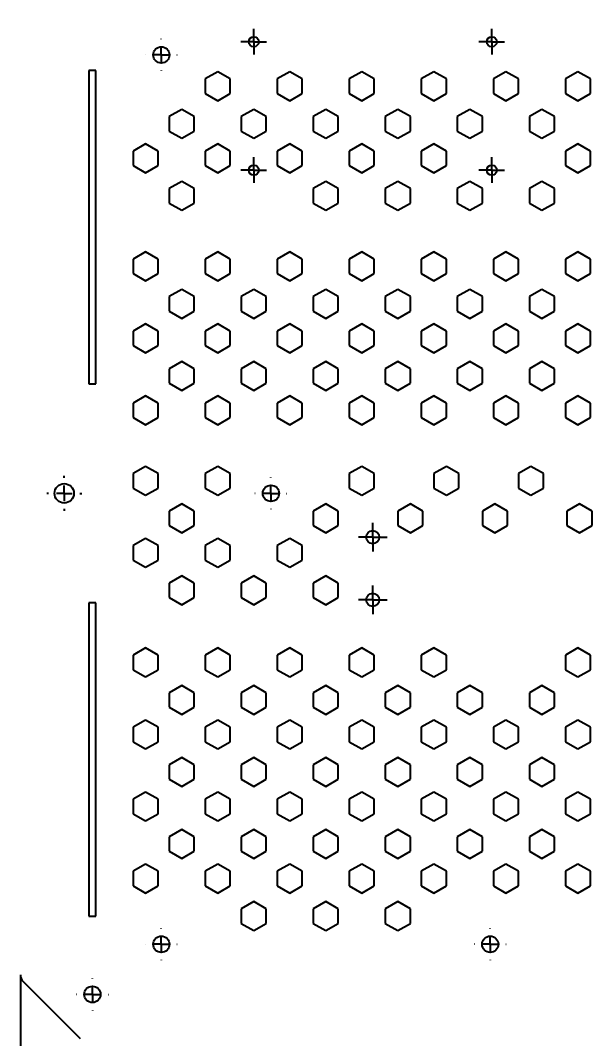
# Model space of a CAD drawing. Header units: millimetres. Extents: x 0 to 594, y 0 to 420.
# Drawn here: x 99 to 190.4, y 143.2 to 305.8 of the extents above; entities that cross this region are included whole.
import ezdxf

# ---------------------------------------------------------------- set-up
doc = ezdxf.new("R2010")
doc.units = ezdxf.units.MM
doc.layers.add('10', color=7, linetype='Continuous')
doc.styles.add('SLDTEXTSTYLE2', font='HYSWLONGFANGSONG.TTF')
doc.dimstyles.new('SLDDIMSTYLE0', dxfattribs={"dimtxt": 3.5, "dimasz": 4.08, "dimexe": 0, "dimexo": 0.0625, "dimgap": 0.875, "dimtad": 2, "dimlfac": 2, "dimrnd": 1e-09, "dimzin": 12, "dimdsep": 46, "dimtxsty": 'SLDTEXTSTYLE2', "dimsah": 1, "dimcen": 0.09, "dimadec": 0, "dimazin": 3, "dimtfac": 1, "dimtofl": 0, "dimtmove": 0, "dimatfit": 3, "dimfxl": 0, "dimfrac": 2, "dimtolj": 1, "dimtzin": 12, "dimarcsym": 0})

# ---------------------------------------------------------------- blocks, each defined once
blk = doc.blocks.new('_D')
at = {"layer": '10'}
for p, q in [((99.05, 153.38), (99.05, 70.76)), ((249.05, 153.38), (249.05, 70.76)), ((99.05, 72.76), (249.05, 72.76))]:
    blk.add_line(p, q, dxfattribs=at)
for points in [[(99.05, 72.76), (103.13, 72.25), (103.13, 73.26)], [(249.05, 72.76), (244.97, 73.26), (244.97, 72.25)]]:
    blk.add_solid(points, dxfattribs=at)
at = {"layer": '10', "insert": (170.21, 77.27), "char_height": 3.5, "attachment_point": 1, "style": 'SLDTEXTSTYLE2'}
blk.add_mtext('300', dxfattribs=at)
blk = doc.blocks.new('_D_1')
at = {"layer": '10'}
for p, q in [((184.05, 377.76), (285.05, 377.76)), ((283.05, 82.76), (283.05, 377.76)), ((184.05, 82.76), (285.05, 82.76))]:
    blk.add_line(p, q, dxfattribs=at)
for points in [[(283.05, 377.76), (282.54, 373.68), (283.55, 373.68)], [(283.05, 82.76), (283.55, 86.84), (282.54, 86.84)]]:
    blk.add_solid(points, dxfattribs=at)
at = {"layer": '10', "insert": (278.54, 224.03), "char_height": 3.5, "attachment_point": 1, "rotation": 90, "style": 'SLDTEXTSTYLE2'}
blk.add_mtext('590', dxfattribs=at)
blk = doc.blocks.new('SW_CENTERMARKSYMBOL_9')
at = {"layer": '10', "color": 0}
for p, q in [((0, 2.5), (0, 2.55)), ((-2.5, 0), (-2.55, 0)), ((0, 0), (-1.25, 0)), ((0, 0), (0, 1.25)), ((0, 0), (0, -1.25)), ((0, 0), (1.25, 0)), ((2.5, 0), (2.55, 0)), ((0, -2.5), (0, -2.55))]:
    blk.add_line(p, q, dxfattribs=at)
blk = doc.blocks.new('SW_CENTERMARKSYMBOL_12')
at = {"layer": '10', "color": 0}
for p, q in [((0, 1.25), (0, 2.05)), ((-1.25, 0), (-2.05, 0)), ((0, 0), (-1.25, 0)), ((0, 0), (0, 1.25)), ((0, 0), (0, -1.25)), ((0, 0), (1.25, 0)), ((1.25, 0), (2.05, 0)), ((0, -1.25), (0, -2.05))]:
    blk.add_line(p, q, dxfattribs=at)
blk = doc.blocks.new('SW_CENTERMARKSYMBOL_14')
at = {"layer": '10', "color": 0}
for p, q in [((0, 1.25), (0, 2.05)), ((-1.25, 0), (-2.05, 0)), ((0, 0), (-1.25, 0)), ((0, 0), (0, 1.25)), ((0, 0), (0, -1.25)), ((0, 0), (1.25, 0)), ((1.25, 0), (2.05, 0)), ((0, -1.25), (0, -2.05))]:
    blk.add_line(p, q, dxfattribs=at)
blk = doc.blocks.new('SW_CENTERMARKSYMBOL_16')
at = {"layer": '10', "color": 0}
for p, q in [((0, 1.25), (0, 2.05)), ((-1.25, 0), (-2.05, 0)), ((0, 0), (-1.25, 0)), ((0, 0), (0, 1.25)), ((0, 0), (0, -1.25)), ((0, 0), (1.25, 0)), ((1.25, 0), (2.05, 0)), ((0, -1.25), (0, -2.05))]:
    blk.add_line(p, q, dxfattribs=at)
blk = doc.blocks.new('SW_CENTERMARKSYMBOL_17')
at = {"layer": '10', "color": 0}
for p, q in [((0, 1.25), (0, 2.05)), ((-1.25, 0), (-2.05, 0)), ((0, 0), (-1.25, 0)), ((0, 0), (0, 1.25)), ((0, 0), (0, -1.25)), ((0, 0), (1.25, 0)), ((1.25, 0), (2.05, 0)), ((0, -1.25), (0, -2.05))]:
    blk.add_line(p, q, dxfattribs=at)
blk = doc.blocks.new('SW_CENTERMARKSYMBOL_22')
at = {"layer": '10', "color": 0}
for p, q in [((0, 2.5), (0, 2.8)), ((-2.5, 0), (-2.8, 0)), ((0, 0), (-1.25, 0)), ((0, 0), (0, 1.25)), ((0, 0), (0, -1.25)), ((0, 0), (1.25, 0)), ((2.5, 0), (2.8, 0)), ((0, -2.5), (0, -2.8))]:
    blk.add_line(p, q, dxfattribs=at)
blk = doc.blocks.new('SW_CENTERMARKSYMBOL_24')
at = {"layer": '10', "color": 0}
for p, q in [((0, 2.5), (0, 2.55)), ((-2.5, 0), (-2.55, 0)), ((0, 0), (-1.25, 0)), ((0, 0), (0, 1.25)), ((0, 0), (0, -1.25)), ((0, 0), (1.25, 0)), ((2.5, 0), (2.55, 0)), ((0, -2.5), (0, -2.55))]:
    blk.add_line(p, q, dxfattribs=at)
blk = doc.blocks.new('SW_CENTERMARKSYMBOL_25')
at = {"layer": '10', "color": 0}
for p, q in [((0, 2.5), (0, 2.55)), ((-2.5, 0), (-2.55, 0)), ((0, 0), (-1.25, 0)), ((0, 0), (0, 1.25)), ((0, 0), (0, -1.25)), ((0, 0), (1.25, 0)), ((2.5, 0), (2.55, 0)), ((0, -2.5), (0, -2.55))]:
    blk.add_line(p, q, dxfattribs=at)
blk = doc.blocks.new('SW_CENTERMARKSYMBOL_27')
at = {"layer": '10', "color": 0}
for p, q in [((0, 2.5), (0, 2.55)), ((-2.5, 0), (-2.55, 0)), ((0, 0), (-1.25, 0)), ((0, 0), (0, 1.25)), ((0, 0), (0, -1.25)), ((0, 0), (1.25, 0)), ((2.5, 0), (2.55, 0)), ((0, -2.5), (0, -2.55))]:
    blk.add_line(p, q, dxfattribs=at)
blk = doc.blocks.new('SW_CENTERMARKSYMBOL_28')
at = {"layer": '10', "color": 0}
for p, q in [((0, 2.5), (0, 2.55)), ((-2.5, 0), (-2.55, 0)), ((0, 0), (-1.25, 0)), ((0, 0), (0, 1.25)), ((0, 0), (0, -1.25)), ((0, 0), (1.25, 0)), ((2.5, 0), (2.55, 0)), ((0, -2.5), (0, -2.55))]:
    blk.add_line(p, q, dxfattribs=at)
blk = doc.blocks.new('SW_CENTERMARKSYMBOL_31')
at = {"layer": '10', "color": 0}
for p, q in [((0, 1.25), (0, 2.3)), ((-1.25, 0), (-2.3, 0)), ((0, 0), (-1.25, 0)), ((0, 0), (0, 1.25)), ((0, 0), (0, -1.25)), ((0, 0), (1.25, 0)), ((1.25, 0), (2.3, 0)), ((0, -1.25), (0, -2.3))]:
    blk.add_line(p, q, dxfattribs=at)
blk = doc.blocks.new('SW_CENTERMARKSYMBOL_33')
at = {"layer": '10', "color": 0}
for p, q in [((0, 1.25), (0, 2.3)), ((-1.25, 0), (-2.3, 0)), ((0, 0), (-1.25, 0)), ((0, 0), (0, 1.25)), ((0, 0), (0, -1.25)), ((0, 0), (1.25, 0)), ((1.25, 0), (2.3, 0)), ((0, -1.25), (0, -2.3))]:
    blk.add_line(p, q, dxfattribs=at)

msp = doc.modelspace()

# ---------------------------------------------------------------- linework, layer by layer
at = {"color": 7, "linetype": 'Continuous', "lineweight": 25}
for p, q in [((109.9969, 297.7561), (109.9969, 247.7561)), ((111.0969, 297.7561), (109.9969, 297.7561)), ((111.0969, 247.7561), (111.0969, 297.7561)), ((130.5469, 297.5655), (128.5469, 296.4108)), ((132.5469, 296.4108), (130.5469, 297.5655)), ((142.0469, 297.5655), (140.0469, 296.4108)), ((144.0469, 296.4108), (142.0469, 297.5655)), ((153.5469, 297.5655), (151.5469, 296.4108)), ((155.5469, 296.4108), (153.5469, 297.5655)), ((165.0469, 297.5655), (163.0469, 296.4108)), ((167.0469, 296.4108), (165.0469, 297.5655)), ((176.5469, 297.5655), (174.5469, 296.4108)), ((178.5469, 296.4108), (176.5469, 297.5655)), ((188.0469, 297.5655), (186.0469, 296.4108)), ((190.0469, 296.4108), (188.0469, 297.5655)), ((128.5469, 296.4108), (128.5469, 294.1014)), ((132.5469, 294.1014), (132.5469, 296.4108)), ((140.0469, 296.4108), (140.0469, 294.1014)), ((144.0469, 294.1014), (144.0469, 296.4108)), ((151.5469, 296.4108), (151.5469, 294.1014)), ((155.5469, 294.1014), (155.5469, 296.4108)), ((163.0469, 296.4108), (163.0469, 294.1014)), ((167.0469, 294.1014), (167.0469, 296.4108)), ((174.5469, 296.4108), (174.5469, 294.1014)), ((178.5469, 294.1014), (178.5469, 296.4108)), ((186.0469, 296.4108), (186.0469, 294.1014)), ((190.0469, 294.1014), (190.0469, 296.4108)), ((128.5469, 294.1014), (130.5469, 292.9467)), ((130.5469, 292.9467), (132.5469, 294.1014)), ((140.0469, 294.1014), (142.0469, 292.9467)), ((142.0469, 292.9467), (144.0469, 294.1014)), ((151.5469, 294.1014), (153.5469, 292.9467)), ((153.5469, 292.9467), (155.5469, 294.1014)), ((163.0469, 294.1014), (165.0469, 292.9467)), ((165.0469, 292.9467), (167.0469, 294.1014)), ((174.5469, 294.1014), (176.5469, 292.9467)), ((176.5469, 292.9467), (178.5469, 294.1014)), ((186.0469, 294.1014), (188.0469, 292.9467)), ((188.0469, 292.9467), (190.0469, 294.1014)), ((124.7969, 291.5655), (122.7969, 290.4108)), ((126.7969, 290.4108), (124.7969, 291.5655)), ((136.2969, 291.5655), (134.2969, 290.4108)), ((138.2969, 290.4108), (136.2969, 291.5655)), ((147.7969, 291.5655), (145.7969, 290.4108)), ((149.7969, 290.4108), (147.7969, 291.5655)), ((159.2969, 291.5655), (157.2969, 290.4108)), ((161.2969, 290.4108), (159.2969, 291.5655)), ((170.7969, 291.5655), (168.7969, 290.4108)), ((172.7969, 290.4108), (170.7969, 291.5655)), ((182.2969, 291.5655), (180.2969, 290.4108)), ((184.2969, 290.4108), (182.2969, 291.5655)), ((122.7969, 290.4108), (122.7969, 288.1014)), ((126.7969, 288.1014), (126.7969, 290.4108)), ((134.2969, 290.4108), (134.2969, 288.1014)), ((138.2969, 288.1014), (138.2969, 290.4108)), ((145.7969, 290.4108), (145.7969, 288.1014)), ((149.7969, 288.1014), (149.7969, 290.4108)), ((157.2969, 290.4108), (157.2969, 288.1014)), ((161.2969, 288.1014), (161.2969, 290.4108)), ((168.7969, 290.4108), (168.7969, 288.1014)), ((172.7969, 288.1014), (172.7969, 290.4108)), ((180.2969, 290.4108), (180.2969, 288.1014)), ((184.2969, 288.1014), (184.2969, 290.4108)), ((122.7969, 288.1014), (124.7969, 286.9467)), ((124.7969, 286.9467), (126.7969, 288.1014)), ((134.2969, 288.1014), (136.2969, 286.9467)), ((136.2969, 286.9467), (138.2969, 288.1014)), ((145.7969, 288.1014), (147.7969, 286.9467)), ((147.7969, 286.9467), (149.7969, 288.1014)), ((157.2969, 288.1014), (159.2969, 286.9467)), ((159.2969, 286.9467), (161.2969, 288.1014)), ((168.7969, 288.1014), (170.7969, 286.9467)), ((170.7969, 286.9467), (172.7969, 288.1014)), ((180.2969, 288.1014), (182.2969, 286.9467)), ((182.2969, 286.9467), (184.2969, 288.1014)), ((119.0469, 286.0655), (117.0469, 284.9108)), ((117.0469, 284.9108), (117.0469, 282.6014)), ((121.0469, 284.9108), (119.0469, 286.0655)), ((121.0469, 282.6014), (121.0469, 284.9108)), ((130.5469, 286.0655), (128.5469, 284.9108)), ((128.5469, 284.9108), (128.5469, 282.6014)), ((132.5469, 284.9108), (130.5469, 286.0655)), ((132.5469, 282.6014), (132.5469, 284.9108)), ((142.0469, 286.0655), (140.0469, 284.9108)), ((140.0469, 284.9108), (140.0469, 282.6014)), ((144.0469, 284.9108), (142.0469, 286.0655)), ((144.0469, 282.6014), (144.0469, 284.9108)), ((153.5469, 286.0655), (151.5469, 284.9108)), ((151.5469, 284.9108), (151.5469, 282.6014)), ((155.5469, 284.9108), (153.5469, 286.0655)), ((155.5469, 282.6014), (155.5469, 284.9108)), ((165.0469, 286.0655), (163.0469, 284.9108)), ((163.0469, 284.9108), (163.0469, 282.6014)), ((167.0469, 284.9108), (165.0469, 286.0655)), ((167.0469, 282.6014), (167.0469, 284.9108)), ((188.0469, 286.0655), (186.0469, 284.9108)), ((186.0469, 284.9108), (186.0469, 282.6014)), ((190.0469, 284.9108), (188.0469, 286.0655)), ((190.0469, 282.6014), (190.0469, 284.9108)), ((117.0469, 282.6014), (119.0469, 281.4467)), ((119.0469, 281.4467), (121.0469, 282.6014)), ((128.5469, 282.6014), (130.5469, 281.4467)), ((130.5469, 281.4467), (132.5469, 282.6014)), ((140.0469, 282.6014), (142.0469, 281.4467)), ((142.0469, 281.4467), (144.0469, 282.6014)), ((151.5469, 282.6014), (153.5469, 281.4467)), ((153.5469, 281.4467), (155.5469, 282.6014)), ((163.0469, 282.6014), (165.0469, 281.4467)), ((165.0469, 281.4467), (167.0469, 282.6014)), ((186.0469, 282.6014), (188.0469, 281.4467)), ((188.0469, 281.4467), (190.0469, 282.6014)), ((124.7969, 280.0655), (122.7969, 278.9108)), ((126.7969, 278.9108), (124.7969, 280.0655)), ((147.7969, 280.0655), (145.7969, 278.9108)), ((149.7969, 278.9108), (147.7969, 280.0655)), ((159.2969, 280.0655), (157.2969, 278.9108)), ((161.2969, 278.9108), (159.2969, 280.0655)), ((170.7969, 280.0655), (168.7969, 278.9108)), ((172.7969, 278.9108), (170.7969, 280.0655)), ((182.2969, 280.0655), (180.2969, 278.9108)), ((184.2969, 278.9108), (182.2969, 280.0655)), ((122.7969, 278.9108), (122.7969, 276.6014)), ((126.7969, 276.6014), (126.7969, 278.9108)), ((145.7969, 278.9108), (145.7969, 276.6014)), ((149.7969, 276.6014), (149.7969, 278.9108)), ((157.2969, 278.9108), (157.2969, 276.6014)), ((161.2969, 276.6014), (161.2969, 278.9108)), ((168.7969, 278.9108), (168.7969, 276.6014)), ((172.7969, 276.6014), (172.7969, 278.9108)), ((180.2969, 278.9108), (180.2969, 276.6014)), ((184.2969, 276.6014), (184.2969, 278.9108)), ((122.7969, 276.6014), (124.7969, 275.4467)), ((124.7969, 275.4467), (126.7969, 276.6014)), ((145.7969, 276.6014), (147.7969, 275.4467)), ((147.7969, 275.4467), (149.7969, 276.6014)), ((157.2969, 276.6014), (159.2969, 275.4467)), ((159.2969, 275.4467), (161.2969, 276.6014)), ((168.7969, 276.6014), (170.7969, 275.4467)), ((170.7969, 275.4467), (172.7969, 276.6014)), ((180.2969, 276.6014), (182.2969, 275.4467)), ((182.2969, 275.4467), (184.2969, 276.6014)), ((119.0469, 268.8155), (117.0469, 267.6608)), ((121.0469, 267.6608), (119.0469, 268.8155)), ((130.5469, 268.8155), (128.5469, 267.6608)), ((132.5469, 267.6608), (130.5469, 268.8155)), ((142.0469, 268.8155), (140.0469, 267.6608)), ((144.0469, 267.6608), (142.0469, 268.8155)), ((153.5469, 268.8155), (151.5469, 267.6608)), ((155.5469, 267.6608), (153.5469, 268.8155)), ((165.0469, 268.8155), (163.0469, 267.6608)), ((167.0469, 267.6608), (165.0469, 268.8155)), ((176.5469, 268.8155), (174.5469, 267.6608)), ((178.5469, 267.6608), (176.5469, 268.8155)), ((188.0469, 268.8155), (186.0469, 267.6608)), ((190.0469, 267.6608), (188.0469, 268.8155)), ((117.0469, 267.6608), (117.0469, 265.3514)), ((121.0469, 265.3514), (121.0469, 267.6608)), ((128.5469, 267.6608), (128.5469, 265.3514)), ((132.5469, 265.3514), (132.5469, 267.6608)), ((140.0469, 267.6608), (140.0469, 265.3514)), ((144.0469, 265.3514), (144.0469, 267.6608)), ((151.5469, 267.6608), (151.5469, 265.3514)), ((155.5469, 265.3514), (155.5469, 267.6608)), ((163.0469, 267.6608), (163.0469, 265.3514)), ((167.0469, 265.3514), (167.0469, 267.6608)), ((174.5469, 267.6608), (174.5469, 265.3514)), ((178.5469, 265.3514), (178.5469, 267.6608)), ((186.0469, 267.6608), (186.0469, 265.3514)), ((190.0469, 265.3514), (190.0469, 267.6608)), ((117.0469, 265.3514), (119.0469, 264.1967)), ((119.0469, 264.1967), (121.0469, 265.3514)), ((128.5469, 265.3514), (130.5469, 264.1967)), ((130.5469, 264.1967), (132.5469, 265.3514)), ((140.0469, 265.3514), (142.0469, 264.1967)), ((142.0469, 264.1967), (144.0469, 265.3514)), ((151.5469, 265.3514), (153.5469, 264.1967)), ((153.5469, 264.1967), (155.5469, 265.3514)), ((163.0469, 265.3514), (165.0469, 264.1967)), ((165.0469, 264.1967), (167.0469, 265.3514)), ((174.5469, 265.3514), (176.5469, 264.1967)), ((176.5469, 264.1967), (178.5469, 265.3514)), ((186.0469, 265.3514), (188.0469, 264.1967)), ((188.0469, 264.1967), (190.0469, 265.3514)), ((124.7969, 262.8155), (122.7969, 261.6608)), ((126.7969, 261.6608), (124.7969, 262.8155)), ((136.2969, 262.8155), (134.2969, 261.6608)), ((138.2969, 261.6608), (136.2969, 262.8155)), ((147.7969, 262.8155), (145.7969, 261.6608)), ((149.7969, 261.6608), (147.7969, 262.8155)), ((159.2969, 262.8155), (157.2969, 261.6608)), ((161.2969, 261.6608), (159.2969, 262.8155)), ((170.7969, 262.8155), (168.7969, 261.6608)), ((172.7969, 261.6608), (170.7969, 262.8155)), ((182.2969, 262.8155), (180.2969, 261.6608)), ((184.2969, 261.6608), (182.2969, 262.8155)), ((122.7969, 261.6608), (122.7969, 259.3514)), ((126.7969, 259.3514), (126.7969, 261.6608)), ((134.2969, 261.6608), (134.2969, 259.3514)), ((138.2969, 259.3514), (138.2969, 261.6608)), ((145.7969, 261.6608), (145.7969, 259.3514)), ((149.7969, 259.3514), (149.7969, 261.6608)), ((157.2969, 261.6608), (157.2969, 259.3514)), ((161.2969, 259.3514), (161.2969, 261.6608)), ((168.7969, 261.6608), (168.7969, 259.3514)), ((172.7969, 259.3514), (172.7969, 261.6608)), ((180.2969, 261.6608), (180.2969, 259.3514)), ((184.2969, 259.3514), (184.2969, 261.6608)), ((122.7969, 259.3514), (124.7969, 258.1967)), ((124.7969, 258.1967), (126.7969, 259.3514)), ((134.2969, 259.3514), (136.2969, 258.1967)), ((136.2969, 258.1967), (138.2969, 259.3514)), ((145.7969, 259.3514), (147.7969, 258.1967)), ((147.7969, 258.1967), (149.7969, 259.3514)), ((157.2969, 259.3514), (159.2969, 258.1967)), ((159.2969, 258.1967), (161.2969, 259.3514)), ((168.7969, 259.3514), (170.7969, 258.1967)), ((170.7969, 258.1967), (172.7969, 259.3514)), ((180.2969, 259.3514), (182.2969, 258.1967)), ((182.2969, 258.1967), (184.2969, 259.3514)), ((119.0469, 257.3155), (117.0469, 256.1608)), ((121.0469, 256.1608), (119.0469, 257.3155)), ((130.5469, 257.3155), (128.5469, 256.1608)), ((132.5469, 256.1608), (130.5469, 257.3155)), ((142.0469, 257.3155), (140.0469, 256.1608)), ((144.0469, 256.1608), (142.0469, 257.3155)), ((153.5469, 257.3155), (151.5469, 256.1608)), ((155.5469, 256.1608), (153.5469, 257.3155)), ((165.0469, 257.3155), (163.0469, 256.1608)), ((167.0469, 256.1608), (165.0469, 257.3155)), ((176.5469, 257.3155), (174.5469, 256.1608)), ((178.5469, 256.1608), (176.5469, 257.3155)), ((188.0469, 257.3155), (186.0469, 256.1608)), ((190.0469, 256.1608), (188.0469, 257.3155)), ((117.0469, 256.1608), (117.0469, 253.8514)), ((121.0469, 253.8514), (121.0469, 256.1608)), ((128.5469, 256.1608), (128.5469, 253.8514)), ((132.5469, 253.8514), (132.5469, 256.1608)), ((140.0469, 256.1608), (140.0469, 253.8514)), ((144.0469, 253.8514), (144.0469, 256.1608)), ((151.5469, 256.1608), (151.5469, 253.8514)), ((155.5469, 253.8514), (155.5469, 256.1608)), ((163.0469, 256.1608), (163.0469, 253.8514)), ((167.0469, 253.8514), (167.0469, 256.1608)), ((174.5469, 256.1608), (174.5469, 253.8514)), ((178.5469, 253.8514), (178.5469, 256.1608)), ((186.0469, 256.1608), (186.0469, 253.8514)), ((190.0469, 253.8514), (190.0469, 256.1608)), ((117.0469, 253.8514), (119.0469, 252.6967)), ((119.0469, 252.6967), (121.0469, 253.8514)), ((128.5469, 253.8514), (130.5469, 252.6967)), ((130.5469, 252.6967), (132.5469, 253.8514)), ((140.0469, 253.8514), (142.0469, 252.6967)), ((142.0469, 252.6967), (144.0469, 253.8514)), ((151.5469, 253.8514), (153.5469, 252.6967)), ((153.5469, 252.6967), (155.5469, 253.8514)), ((163.0469, 253.8514), (165.0469, 252.6967)), ((165.0469, 252.6967), (167.0469, 253.8514)), ((174.5469, 253.8514), (176.5469, 252.6967)), ((176.5469, 252.6967), (178.5469, 253.8514)), ((186.0469, 253.8514), (188.0469, 252.6967)), ((188.0469, 252.6967), (190.0469, 253.8514)), ((124.7969, 251.3155), (122.7969, 250.1608)), ((126.7969, 250.1608), (124.7969, 251.3155)), ((136.2969, 251.3155), (134.2969, 250.1608)), ((138.2969, 250.1608), (136.2969, 251.3155)), ((147.7969, 251.3155), (145.7969, 250.1608)), ((149.7969, 250.1608), (147.7969, 251.3155)), ((159.2969, 251.3155), (157.2969, 250.1608)), ((161.2969, 250.1608), (159.2969, 251.3155)), ((170.7969, 251.3155), (168.7969, 250.1608)), ((172.7969, 250.1608), (170.7969, 251.3155)), ((182.2969, 251.3155), (180.2969, 250.1608)), ((184.2969, 250.1608), (182.2969, 251.3155)), ((122.7969, 250.1608), (122.7969, 247.8514)), ((126.7969, 247.8514), (126.7969, 250.1608)), ((134.2969, 250.1608), (134.2969, 247.8514)), ((138.2969, 247.8514), (138.2969, 250.1608)), ((145.7969, 250.1608), (145.7969, 247.8514)), ((149.7969, 247.8514), (149.7969, 250.1608)), ((157.2969, 250.1608), (157.2969, 247.8514)), ((161.2969, 247.8514), (161.2969, 250.1608)), ((168.7969, 250.1608), (168.7969, 247.8514)), ((172.7969, 247.8514), (172.7969, 250.1608)), ((180.2969, 250.1608), (180.2969, 247.8514)), ((184.2969, 247.8514), (184.2969, 250.1608)), ((109.9969, 247.7561), (111.0969, 247.7561)), ((122.7969, 247.8514), (124.7969, 246.6967)), ((124.7969, 246.6967), (126.7969, 247.8514)), ((134.2969, 247.8514), (136.2969, 246.6967)), ((136.2969, 246.6967), (138.2969, 247.8514)), ((145.7969, 247.8514), (147.7969, 246.6967)), ((147.7969, 246.6967), (149.7969, 247.8514)), ((157.2969, 247.8514), (159.2969, 246.6967)), ((159.2969, 246.6967), (161.2969, 247.8514)), ((168.7969, 247.8514), (170.7969, 246.6967)), ((170.7969, 246.6967), (172.7969, 247.8514)), ((180.2969, 247.8514), (182.2969, 246.6967)), ((182.2969, 246.6967), (184.2969, 247.8514)), ((119.0469, 245.8155), (117.0469, 244.6608)), ((121.0469, 244.6608), (119.0469, 245.8155)), ((130.5469, 245.8155), (128.5469, 244.6608)), ((132.5469, 244.6608), (130.5469, 245.8155)), ((142.0469, 245.8155), (140.0469, 244.6608)), ((144.0469, 244.6608), (142.0469, 245.8155)), ((153.5469, 245.8155), (151.5469, 244.6608)), ((155.5469, 244.6608), (153.5469, 245.8155)), ((165.0469, 245.8155), (163.0469, 244.6608)), ((167.0469, 244.6608), (165.0469, 245.8155)), ((176.5469, 245.8155), (174.5469, 244.6608)), ((178.5469, 244.6608), (176.5469, 245.8155)), ((188.0469, 245.8155), (186.0469, 244.6608)), ((190.0469, 244.6608), (188.0469, 245.8155)), ((117.0469, 244.6608), (117.0469, 242.3514)), ((121.0469, 242.3514), (121.0469, 244.6608)), ((128.5469, 244.6608), (128.5469, 242.3514)), ((132.5469, 242.3514), (132.5469, 244.6608)), ((140.0469, 244.6608), (140.0469, 242.3514)), ((144.0469, 242.3514), (144.0469, 244.6608)), ((151.5469, 244.6608), (151.5469, 242.3514)), ((155.5469, 242.3514), (155.5469, 244.6608)), ((163.0469, 244.6608), (163.0469, 242.3514)), ((167.0469, 242.3514), (167.0469, 244.6608)), ((174.5469, 244.6608), (174.5469, 242.3514)), ((178.5469, 242.3514), (178.5469, 244.6608)), ((186.0469, 244.6608), (186.0469, 242.3514)), ((190.0469, 242.3514), (190.0469, 244.6608)), ((117.0469, 242.3514), (119.0469, 241.1967)), ((119.0469, 241.1967), (121.0469, 242.3514)), ((128.5469, 242.3514), (130.5469, 241.1967)), ((130.5469, 241.1967), (132.5469, 242.3514)), ((140.0469, 242.3514), (142.0469, 241.1967)), ((142.0469, 241.1967), (144.0469, 242.3514)), ((151.5469, 242.3514), (153.5469, 241.1967)), ((153.5469, 241.1967), (155.5469, 242.3514)), ((163.0469, 242.3514), (165.0469, 241.1967)), ((165.0469, 241.1967), (167.0469, 242.3514)), ((174.5469, 242.3514), (176.5469, 241.1967)), ((176.5469, 241.1967), (178.5469, 242.3514)), ((186.0469, 242.3514), (188.0469, 241.1967)), ((188.0469, 241.1967), (190.0469, 242.3514)), ((119.0469, 234.5655), (117.0469, 233.4108)), ((121.0469, 233.4108), (119.0469, 234.5655)), ((130.5469, 234.5655), (128.5469, 233.4108)), ((132.5469, 233.4108), (130.5469, 234.5655)), ((153.5469, 234.5655), (151.5469, 233.4108)), ((155.5469, 233.4108), (153.5469, 234.5655)), ((167.0469, 234.5655), (165.0469, 233.4108)), ((169.0469, 233.4108), (167.0469, 234.5655)), ((180.5469, 234.5655), (178.5469, 233.4108)), ((182.5469, 233.4108), (180.5469, 234.5655)), ((117.0469, 233.4108), (117.0469, 231.1014)), ((121.0469, 231.1014), (121.0469, 233.4108)), ((128.5469, 233.4108), (128.5469, 231.1014)), ((132.5469, 231.1014), (132.5469, 233.4108)), ((151.5469, 233.4108), (151.5469, 231.1014)), ((155.5469, 231.1014), (155.5469, 233.4108)), ((165.0469, 233.4108), (165.0469, 231.1014)), ((169.0469, 231.1014), (169.0469, 233.4108)), ((178.5469, 233.4108), (178.5469, 231.1014)), ((182.5469, 231.1014), (182.5469, 233.4108)), ((117.0469, 231.1014), (119.0469, 229.9467)), ((119.0469, 229.9467), (121.0469, 231.1014)), ((128.5469, 231.1014), (130.5469, 229.9467)), ((130.5469, 229.9467), (132.5469, 231.1014)), ((151.5469, 231.1014), (153.5469, 229.9467)), ((153.5469, 229.9467), (155.5469, 231.1014)), ((165.0469, 231.1014), (167.0469, 229.9467)), ((167.0469, 229.9467), (169.0469, 231.1014)), ((178.5469, 231.1014), (180.5469, 229.9467)), ((180.5469, 229.9467), (182.5469, 231.1014)), ((124.7969, 228.5655), (122.7969, 227.4108)), ((126.7969, 227.4108), (124.7969, 228.5655)), ((147.7969, 228.5655), (145.7969, 227.4108)), ((149.7969, 227.4108), (147.7969, 228.5655)), ((161.2969, 228.5655), (159.2969, 227.4108)), ((163.2969, 227.4108), (161.2969, 228.5655)), ((174.7969, 228.5655), (172.7969, 227.4108)), ((176.7969, 227.4108), (174.7969, 228.5655)), ((188.2969, 228.5655), (186.2969, 227.4108)), ((190.2969, 227.4108), (188.2969, 228.5655)), ((122.7969, 227.4108), (122.7969, 225.1014)), ((126.7969, 225.1014), (126.7969, 227.4108)), ((145.7969, 227.4108), (145.7969, 225.1014)), ((149.7969, 225.1014), (149.7969, 227.4108)), ((159.2969, 227.4108), (159.2969, 225.1014)), ((163.2969, 225.1014), (163.2969, 227.4108)), ((172.7969, 227.4108), (172.7969, 225.1014)), ((176.7969, 225.1014), (176.7969, 227.4108)), ((186.2969, 227.4108), (186.2969, 225.1014)), ((190.2969, 225.1014), (190.2969, 227.4108)), ((122.7969, 225.1014), (124.7969, 223.9467)), ((124.7969, 223.9467), (126.7969, 225.1014)), ((145.7969, 225.1014), (147.7969, 223.9467)), ((147.7969, 223.9467), (149.7969, 225.1014)), ((159.2969, 225.1014), (161.2969, 223.9467)), ((161.2969, 223.9467), (163.2969, 225.1014)), ((172.7969, 225.1014), (174.7969, 223.9467)), ((174.7969, 223.9467), (176.7969, 225.1014)), ((186.2969, 225.1014), (188.2969, 223.9467)), ((188.2969, 223.9467), (190.2969, 225.1014)), ((119.0469, 223.0655), (117.0469, 221.9108)), ((121.0469, 221.9108), (119.0469, 223.0655)), ((130.5469, 223.0655), (128.5469, 221.9108)), ((132.5469, 221.9108), (130.5469, 223.0655)), ((142.0469, 223.0655), (140.0469, 221.9108)), ((144.0469, 221.9108), (142.0469, 223.0655)), ((117.0469, 221.9108), (117.0469, 219.6014)), ((121.0469, 219.6014), (121.0469, 221.9108)), ((128.5469, 221.9108), (128.5469, 219.6014)), ((132.5469, 219.6014), (132.5469, 221.9108)), ((140.0469, 221.9108), (140.0469, 219.6014)), ((144.0469, 219.6014), (144.0469, 221.9108)), ((117.0469, 219.6014), (119.0469, 218.4467)), ((119.0469, 218.4467), (121.0469, 219.6014)), ((128.5469, 219.6014), (130.5469, 218.4467)), ((130.5469, 218.4467), (132.5469, 219.6014)), ((140.0469, 219.6014), (142.0469, 218.4467)), ((142.0469, 218.4467), (144.0469, 219.6014)), ((124.7969, 217.0655), (122.7969, 215.9108)), ((126.7969, 215.9108), (124.7969, 217.0655)), ((136.2969, 217.0655), (134.2969, 215.9108)), ((138.2969, 215.9108), (136.2969, 217.0655)), ((147.7969, 217.0655), (145.7969, 215.9108)), ((149.7969, 215.9108), (147.7969, 217.0655)), ((122.7969, 215.9108), (122.7969, 213.6014)), ((126.7969, 213.6014), (126.7969, 215.9108)), ((134.2969, 215.9108), (134.2969, 213.6014)), ((138.2969, 213.6014), (138.2969, 215.9108)), ((145.7969, 215.9108), (145.7969, 213.6014)), ((149.7969, 213.6014), (149.7969, 215.9108)), ((122.7969, 213.6014), (124.7969, 212.4467)), ((124.7969, 212.4467), (126.7969, 213.6014)), ((134.2969, 213.6014), (136.2969, 212.4467)), ((136.2969, 212.4467), (138.2969, 213.6014)), ((145.7969, 213.6014), (147.7969, 212.4467)), ((147.7969, 212.4467), (149.7969, 213.6014)), ((109.9969, 212.7561), (109.9969, 162.7561)), ((111.0969, 212.7561), (109.9969, 212.7561)), ((111.0969, 162.7561), (111.0969, 212.7561)), ((119.0469, 205.5655), (117.0469, 204.4108)), ((121.0469, 204.4108), (119.0469, 205.5655)), ((130.5469, 205.5655), (128.5469, 204.4108)), ((132.5469, 204.4108), (130.5469, 205.5655)), ((142.0469, 205.5655), (140.0469, 204.4108)), ((144.0469, 204.4108), (142.0469, 205.5655)), ((153.5469, 205.5655), (151.5469, 204.4108)), ((155.5469, 204.4108), (153.5469, 205.5655)), ((165.0469, 205.5655), (163.0469, 204.4108)), ((167.0469, 204.4108), (165.0469, 205.5655)), ((188.0469, 205.5655), (186.0469, 204.4108)), ((190.0469, 204.4108), (188.0469, 205.5655)), ((117.0469, 204.4108), (117.0469, 202.1014)), ((121.0469, 202.1014), (121.0469, 204.4108)), ((128.5469, 204.4108), (128.5469, 202.1014)), ((132.5469, 202.1014), (132.5469, 204.4108)), ((140.0469, 204.4108), (140.0469, 202.1014)), ((144.0469, 202.1014), (144.0469, 204.4108)), ((151.5469, 204.4108), (151.5469, 202.1014)), ((155.5469, 202.1014), (155.5469, 204.4108)), ((163.0469, 204.4108), (163.0469, 202.1014)), ((167.0469, 202.1014), (167.0469, 204.4108)), ((186.0469, 204.4108), (186.0469, 202.1014)), ((190.0469, 202.1014), (190.0469, 204.4108)), ((117.0469, 202.1014), (119.0469, 200.9467)), ((119.0469, 200.9467), (121.0469, 202.1014)), ((128.5469, 202.1014), (130.5469, 200.9467)), ((130.5469, 200.9467), (132.5469, 202.1014)), ((140.0469, 202.1014), (142.0469, 200.9467)), ((142.0469, 200.9467), (144.0469, 202.1014)), ((151.5469, 202.1014), (153.5469, 200.9467)), ((153.5469, 200.9467), (155.5469, 202.1014)), ((163.0469, 202.1014), (165.0469, 200.9467)), ((165.0469, 200.9467), (167.0469, 202.1014)), ((186.0469, 202.1014), (188.0469, 200.9467)), ((188.0469, 200.9467), (190.0469, 202.1014)), ((124.7969, 199.5655), (122.7969, 198.4108)), ((122.7969, 198.4108), (122.7969, 196.1014)), ((126.7969, 198.4108), (124.7969, 199.5655)), ((126.7969, 196.1014), (126.7969, 198.4108)), ((136.2969, 199.5655), (134.2969, 198.4108)), ((134.2969, 198.4108), (134.2969, 196.1014)), ((138.2969, 198.4108), (136.2969, 199.5655)), ((138.2969, 196.1014), (138.2969, 198.4108)), ((147.7969, 199.5655), (145.7969, 198.4108)), ((145.7969, 198.4108), (145.7969, 196.1014)), ((149.7969, 198.4108), (147.7969, 199.5655)), ((149.7969, 196.1014), (149.7969, 198.4108)), ((159.2969, 199.5655), (157.2969, 198.4108)), ((157.2969, 198.4108), (157.2969, 196.1014)), ((161.2969, 198.4108), (159.2969, 199.5655)), ((161.2969, 196.1014), (161.2969, 198.4108)), ((170.7969, 199.5655), (168.7969, 198.4108)), ((168.7969, 198.4108), (168.7969, 196.1014)), ((172.7969, 198.4108), (170.7969, 199.5655)), ((172.7969, 196.1014), (172.7969, 198.4108)), ((182.2969, 199.5655), (180.2969, 198.4108)), ((180.2969, 198.4108), (180.2969, 196.1014)), ((184.2969, 198.4108), (182.2969, 199.5655)), ((184.2969, 196.1014), (184.2969, 198.4108)), ((122.7969, 196.1014), (124.7969, 194.9467)), ((124.7969, 194.9467), (126.7969, 196.1014)), ((134.2969, 196.1014), (136.2969, 194.9467)), ((136.2969, 194.9467), (138.2969, 196.1014)), ((145.7969, 196.1014), (147.7969, 194.9467)), ((147.7969, 194.9467), (149.7969, 196.1014)), ((157.2969, 196.1014), (159.2969, 194.9467)), ((159.2969, 194.9467), (161.2969, 196.1014)), ((168.7969, 196.1014), (170.7969, 194.9467)), ((170.7969, 194.9467), (172.7969, 196.1014)), ((180.2969, 196.1014), (182.2969, 194.9467)), ((182.2969, 194.9467), (184.2969, 196.1014)), ((119.0469, 194.0655), (117.0469, 192.9108)), ((121.0469, 192.9108), (119.0469, 194.0655)), ((130.5469, 194.0655), (128.5469, 192.9108)), ((132.5469, 192.9108), (130.5469, 194.0655)), ((142.0469, 194.0655), (140.0469, 192.9108)), ((144.0469, 192.9108), (142.0469, 194.0655)), ((153.5469, 194.0655), (151.5469, 192.9108)), ((155.5469, 192.9108), (153.5469, 194.0655)), ((165.0469, 194.0655), (163.0469, 192.9108)), ((167.0469, 192.9108), (165.0469, 194.0655)), ((176.5469, 194.0655), (174.5469, 192.9108)), ((178.5469, 192.9108), (176.5469, 194.0655)), ((188.0469, 194.0655), (186.0469, 192.9108)), ((190.0469, 192.9108), (188.0469, 194.0655)), ((117.0469, 192.9108), (117.0469, 190.6014)), ((121.0469, 190.6014), (121.0469, 192.9108)), ((128.5469, 192.9108), (128.5469, 190.6014)), ((132.5469, 190.6014), (132.5469, 192.9108)), ((140.0469, 192.9108), (140.0469, 190.6014)), ((144.0469, 190.6014), (144.0469, 192.9108)), ((151.5469, 192.9108), (151.5469, 190.6014)), ((155.5469, 190.6014), (155.5469, 192.9108)), ((163.0469, 192.9108), (163.0469, 190.6014)), ((167.0469, 190.6014), (167.0469, 192.9108)), ((174.5469, 192.9108), (174.5469, 190.6014)), ((178.5469, 190.6014), (178.5469, 192.9108)), ((186.0469, 192.9108), (186.0469, 190.6014)), ((190.0469, 190.6014), (190.0469, 192.9108)), ((117.0469, 190.6014), (119.0469, 189.4467)), ((119.0469, 189.4467), (121.0469, 190.6014)), ((128.5469, 190.6014), (130.5469, 189.4467)), ((130.5469, 189.4467), (132.5469, 190.6014)), ((140.0469, 190.6014), (142.0469, 189.4467)), ((142.0469, 189.4467), (144.0469, 190.6014)), ((151.5469, 190.6014), (153.5469, 189.4467)), ((153.5469, 189.4467), (155.5469, 190.6014)), ((163.0469, 190.6014), (165.0469, 189.4467)), ((165.0469, 189.4467), (167.0469, 190.6014)), ((174.5469, 190.6014), (176.5469, 189.4467)), ((176.5469, 189.4467), (178.5469, 190.6014)), ((186.0469, 190.6014), (188.0469, 189.4467)), ((188.0469, 189.4467), (190.0469, 190.6014)), ((124.7969, 188.0655), (122.7969, 186.9108)), ((126.7969, 186.9108), (124.7969, 188.0655)), ((136.2969, 188.0655), (134.2969, 186.9108)), ((138.2969, 186.9108), (136.2969, 188.0655)), ((147.7969, 188.0655), (145.7969, 186.9108)), ((149.7969, 186.9108), (147.7969, 188.0655)), ((159.2969, 188.0655), (157.2969, 186.9108)), ((161.2969, 186.9108), (159.2969, 188.0655)), ((170.7969, 188.0655), (168.7969, 186.9108)), ((172.7969, 186.9108), (170.7969, 188.0655)), ((182.2969, 188.0655), (180.2969, 186.9108)), ((184.2969, 186.9108), (182.2969, 188.0655)), ((122.7969, 186.9108), (122.7969, 184.6014)), ((126.7969, 184.6014), (126.7969, 186.9108)), ((134.2969, 186.9108), (134.2969, 184.6014)), ((138.2969, 184.6014), (138.2969, 186.9108)), ((145.7969, 186.9108), (145.7969, 184.6014)), ((149.7969, 184.6014), (149.7969, 186.9108)), ((157.2969, 186.9108), (157.2969, 184.6014)), ((161.2969, 184.6014), (161.2969, 186.9108)), ((168.7969, 186.9108), (168.7969, 184.6014)), ((172.7969, 184.6014), (172.7969, 186.9108)), ((180.2969, 186.9108), (180.2969, 184.6014)), ((184.2969, 184.6014), (184.2969, 186.9108)), ((122.7969, 184.6014), (124.7969, 183.4467)), ((124.7969, 183.4467), (126.7969, 184.6014)), ((134.2969, 184.6014), (136.2969, 183.4467)), ((136.2969, 183.4467), (138.2969, 184.6014)), ((145.7969, 184.6014), (147.7969, 183.4467)), ((147.7969, 183.4467), (149.7969, 184.6014)), ((157.2969, 184.6014), (159.2969, 183.4467)), ((159.2969, 183.4467), (161.2969, 184.6014)), ((168.7969, 184.6014), (170.7969, 183.4467)), ((170.7969, 183.4467), (172.7969, 184.6014)), ((180.2969, 184.6014), (182.2969, 183.4467)), ((182.2969, 183.4467), (184.2969, 184.6014)), ((119.0469, 182.5655), (117.0469, 181.4108)), ((121.0469, 181.4108), (119.0469, 182.5655)), ((130.5469, 182.5655), (128.5469, 181.4108)), ((132.5469, 181.4108), (130.5469, 182.5655)), ((142.0469, 182.5655), (140.0469, 181.4108)), ((144.0469, 181.4108), (142.0469, 182.5655)), ((153.5469, 182.5655), (151.5469, 181.4108)), ((155.5469, 181.4108), (153.5469, 182.5655)), ((165.0469, 182.5655), (163.0469, 181.4108)), ((167.0469, 181.4108), (165.0469, 182.5655)), ((176.5469, 182.5655), (174.5469, 181.4108)), ((178.5469, 181.4108), (176.5469, 182.5655)), ((188.0469, 182.5655), (186.0469, 181.4108)), ((190.0469, 181.4108), (188.0469, 182.5655)), ((117.0469, 181.4108), (117.0469, 179.1014)), ((121.0469, 179.1014), (121.0469, 181.4108)), ((128.5469, 181.4108), (128.5469, 179.1014)), ((132.5469, 179.1014), (132.5469, 181.4108)), ((140.0469, 181.4108), (140.0469, 179.1014)), ((144.0469, 179.1014), (144.0469, 181.4108)), ((151.5469, 181.4108), (151.5469, 179.1014)), ((155.5469, 179.1014), (155.5469, 181.4108)), ((163.0469, 181.4108), (163.0469, 179.1014)), ((167.0469, 179.1014), (167.0469, 181.4108)), ((174.5469, 181.4108), (174.5469, 179.1014)), ((178.5469, 179.1014), (178.5469, 181.4108)), ((186.0469, 181.4108), (186.0469, 179.1014)), ((190.0469, 179.1014), (190.0469, 181.4108)), ((117.0469, 179.1014), (119.0469, 177.9467)), ((119.0469, 177.9467), (121.0469, 179.1014)), ((128.5469, 179.1014), (130.5469, 177.9467)), ((130.5469, 177.9467), (132.5469, 179.1014)), ((140.0469, 179.1014), (142.0469, 177.9467)), ((142.0469, 177.9467), (144.0469, 179.1014)), ((151.5469, 179.1014), (153.5469, 177.9467)), ((153.5469, 177.9467), (155.5469, 179.1014)), ((163.0469, 179.1014), (165.0469, 177.9467)), ((165.0469, 177.9467), (167.0469, 179.1014)), ((174.5469, 179.1014), (176.5469, 177.9467)), ((176.5469, 177.9467), (178.5469, 179.1014)), ((186.0469, 179.1014), (188.0469, 177.9467)), ((188.0469, 177.9467), (190.0469, 179.1014)), ((124.7969, 176.5655), (122.7969, 175.4108)), ((126.7969, 175.4108), (124.7969, 176.5655)), ((136.2969, 176.5655), (134.2969, 175.4108)), ((138.2969, 175.4108), (136.2969, 176.5655)), ((147.7969, 176.5655), (145.7969, 175.4108)), ((149.7969, 175.4108), (147.7969, 176.5655)), ((159.2969, 176.5655), (157.2969, 175.4108)), ((161.2969, 175.4108), (159.2969, 176.5655)), ((170.7969, 176.5655), (168.7969, 175.4108)), ((172.7969, 175.4108), (170.7969, 176.5655)), ((182.2969, 176.5655), (180.2969, 175.4108)), ((184.2969, 175.4108), (182.2969, 176.5655)), ((122.7969, 175.4108), (122.7969, 173.1014)), ((126.7969, 173.1014), (126.7969, 175.4108)), ((134.2969, 175.4108), (134.2969, 173.1014)), ((138.2969, 173.1014), (138.2969, 175.4108)), ((145.7969, 175.4108), (145.7969, 173.1014)), ((149.7969, 173.1014), (149.7969, 175.4108)), ((157.2969, 175.4108), (157.2969, 173.1014)), ((161.2969, 173.1014), (161.2969, 175.4108)), ((168.7969, 175.4108), (168.7969, 173.1014)), ((172.7969, 173.1014), (172.7969, 175.4108)), ((180.2969, 175.4108), (180.2969, 173.1014)), ((184.2969, 173.1014), (184.2969, 175.4108)), ((122.7969, 173.1014), (124.7969, 171.9467)), ((124.7969, 171.9467), (126.7969, 173.1014)), ((134.2969, 173.1014), (136.2969, 171.9467)), ((136.2969, 171.9467), (138.2969, 173.1014)), ((145.7969, 173.1014), (147.7969, 171.9467)), ((147.7969, 171.9467), (149.7969, 173.1014)), ((157.2969, 173.1014), (159.2969, 171.9467)), ((159.2969, 171.9467), (161.2969, 173.1014)), ((168.7969, 173.1014), (170.7969, 171.9467)), ((170.7969, 171.9467), (172.7969, 173.1014)), ((180.2969, 173.1014), (182.2969, 171.9467)), ((182.2969, 171.9467), (184.2969, 173.1014)), ((119.0469, 171.0655), (117.0469, 169.9108)), ((121.0469, 169.9108), (119.0469, 171.0655)), ((130.5469, 171.0655), (128.5469, 169.9108)), ((132.5469, 169.9108), (130.5469, 171.0655)), ((142.0469, 171.0655), (140.0469, 169.9108)), ((144.0469, 169.9108), (142.0469, 171.0655)), ((153.5469, 171.0655), (151.5469, 169.9108)), ((155.5469, 169.9108), (153.5469, 171.0655)), ((165.0469, 171.0655), (163.0469, 169.9108)), ((167.0469, 169.9108), (165.0469, 171.0655)), ((176.5469, 171.0655), (174.5469, 169.9108)), ((178.5469, 169.9108), (176.5469, 171.0655)), ((188.0469, 171.0655), (186.0469, 169.9108)), ((190.0469, 169.9108), (188.0469, 171.0655)), ((117.0469, 169.9108), (117.0469, 167.6014)), ((121.0469, 167.6014), (121.0469, 169.9108)), ((128.5469, 169.9108), (128.5469, 167.6014)), ((132.5469, 167.6014), (132.5469, 169.9108)), ((140.0469, 169.9108), (140.0469, 167.6014)), ((144.0469, 167.6014), (144.0469, 169.9108)), ((151.5469, 169.9108), (151.5469, 167.6014)), ((155.5469, 167.6014), (155.5469, 169.9108)), ((163.0469, 169.9108), (163.0469, 167.6014)), ((167.0469, 167.6014), (167.0469, 169.9108)), ((174.5469, 169.9108), (174.5469, 167.6014)), ((178.5469, 167.6014), (178.5469, 169.9108)), ((186.0469, 169.9108), (186.0469, 167.6014)), ((190.0469, 167.6014), (190.0469, 169.9108)), ((117.0469, 167.6014), (119.0469, 166.4467)), ((119.0469, 166.4467), (121.0469, 167.6014)), ((128.5469, 167.6014), (130.5469, 166.4467)), ((130.5469, 166.4467), (132.5469, 167.6014)), ((140.0469, 167.6014), (142.0469, 166.4467)), ((142.0469, 166.4467), (144.0469, 167.6014)), ((151.5469, 167.6014), (153.5469, 166.4467)), ((153.5469, 166.4467), (155.5469, 167.6014)), ((163.0469, 167.6014), (165.0469, 166.4467)), ((165.0469, 166.4467), (167.0469, 167.6014)), ((174.5469, 167.6014), (176.5469, 166.4467)), ((176.5469, 166.4467), (178.5469, 167.6014)), ((186.0469, 167.6014), (188.0469, 166.4467)), ((188.0469, 166.4467), (190.0469, 167.6014)), ((136.2969, 165.0655), (134.2969, 163.9108)), ((138.2969, 163.9108), (136.2969, 165.0655)), ((147.7969, 165.0655), (145.7969, 163.9108)), ((149.7969, 163.9108), (147.7969, 165.0655)), ((159.2969, 165.0655), (157.2969, 163.9108)), ((161.2969, 163.9108), (159.2969, 165.0655)), ((109.9969, 162.7561), (111.0969, 162.7561)), ((134.2969, 163.9108), (134.2969, 161.6014)), ((138.2969, 161.6014), (138.2969, 163.9108)), ((145.7969, 163.9108), (145.7969, 161.6014)), ((149.7969, 161.6014), (149.7969, 163.9108)), ((157.2969, 163.9108), (157.2969, 161.6014)), ((161.2969, 161.6014), (161.2969, 163.9108)), ((134.2969, 161.6014), (136.2969, 160.4467)), ((136.2969, 160.4467), (138.2969, 161.6014)), ((145.7969, 161.6014), (147.7969, 160.4467)), ((147.7969, 160.4467), (149.7969, 161.6014)), ((157.2969, 161.6014), (159.2969, 160.4467)), ((159.2969, 160.4467), (161.2969, 161.6014)), ((99.4863, 152.3168), (108.6076, 143.1955))]:
    msp.add_line(p, q, dxfattribs=at)
for centre, radius in [((136.2969, 302.3561), 0.8), ((174.2969, 302.3561), 0.8), ((121.5469, 300.2561), 1.3), ((136.2969, 281.8561), 0.8), ((174.2969, 281.8561), 0.8), ((106.0469, 230.2561), 1.55), ((139.0469, 230.2561), 1.3), ((155.2969, 223.2561), 1.05), ((155.2969, 213.2561), 1.05), ((121.5469, 158.2561), 1.3), ((174.0469, 158.2561), 1.3), ((110.5469, 150.2561), 1.3)]:
    msp.add_circle(centre, radius, dxfattribs=at)
msp.add_arc((100.5469, 153.3775), 1.5, 180, 225, dxfattribs=at)

# ---------------------------------------------------------------- block references
at = {"layer": '10'}
for name, p in [('SW_CENTERMARKSYMBOL_17', (136.2969, 302.3561)), ('SW_CENTERMARKSYMBOL_14', (174.2969, 302.3561)), ('SW_CENTERMARKSYMBOL_24', (121.5469, 300.2561)), ('SW_CENTERMARKSYMBOL_16', (136.2969, 281.8561)), ('SW_CENTERMARKSYMBOL_12', (174.2969, 281.8561)), ('SW_CENTERMARKSYMBOL_22', (106.0469, 230.2561)), ('SW_CENTERMARKSYMBOL_28', (139.0469, 230.2561)), ('SW_CENTERMARKSYMBOL_31', (155.2969, 223.2561)), ('SW_CENTERMARKSYMBOL_33', (155.2969, 213.2561)), ('SW_CENTERMARKSYMBOL_27', (121.5469, 158.2561)), ('SW_CENTERMARKSYMBOL_25', (174.0469, 158.2561)), ('SW_CENTERMARKSYMBOL_9', (110.5469, 150.2561))]:
    msp.add_blockref(name, p, dxfattribs=at)

# ---------------------------------------------------------------- dimensions: what is measured, and where the dimension line sits
dim = msp.add_linear_dim(base=(283.0469, 377.7561), p1=(184.0469, 82.7561), p2=(184.0469, 377.7561), angle=90, dimstyle='SLDDIMSTYLE0', dxfattribs=at)
dim.commit()
dim.dimension.update_dxf_attribs({"geometry": '_D_1', "text_midpoint": (283.0469, 226.3293), "dimtype": 160})
dim = msp.add_linear_dim(base=(249.0469, 72.7561), p1=(99.0469, 153.3775), p2=(249.0469, 153.3775), dimstyle='SLDDIMSTYLE0', dxfattribs=at)
dim.commit()
dim.dimension.update_dxf_attribs({"geometry": '_D', "text_midpoint": (172.5116, 72.7561), "dimtype": 160})

doc.saveas('drawing.dxf')
